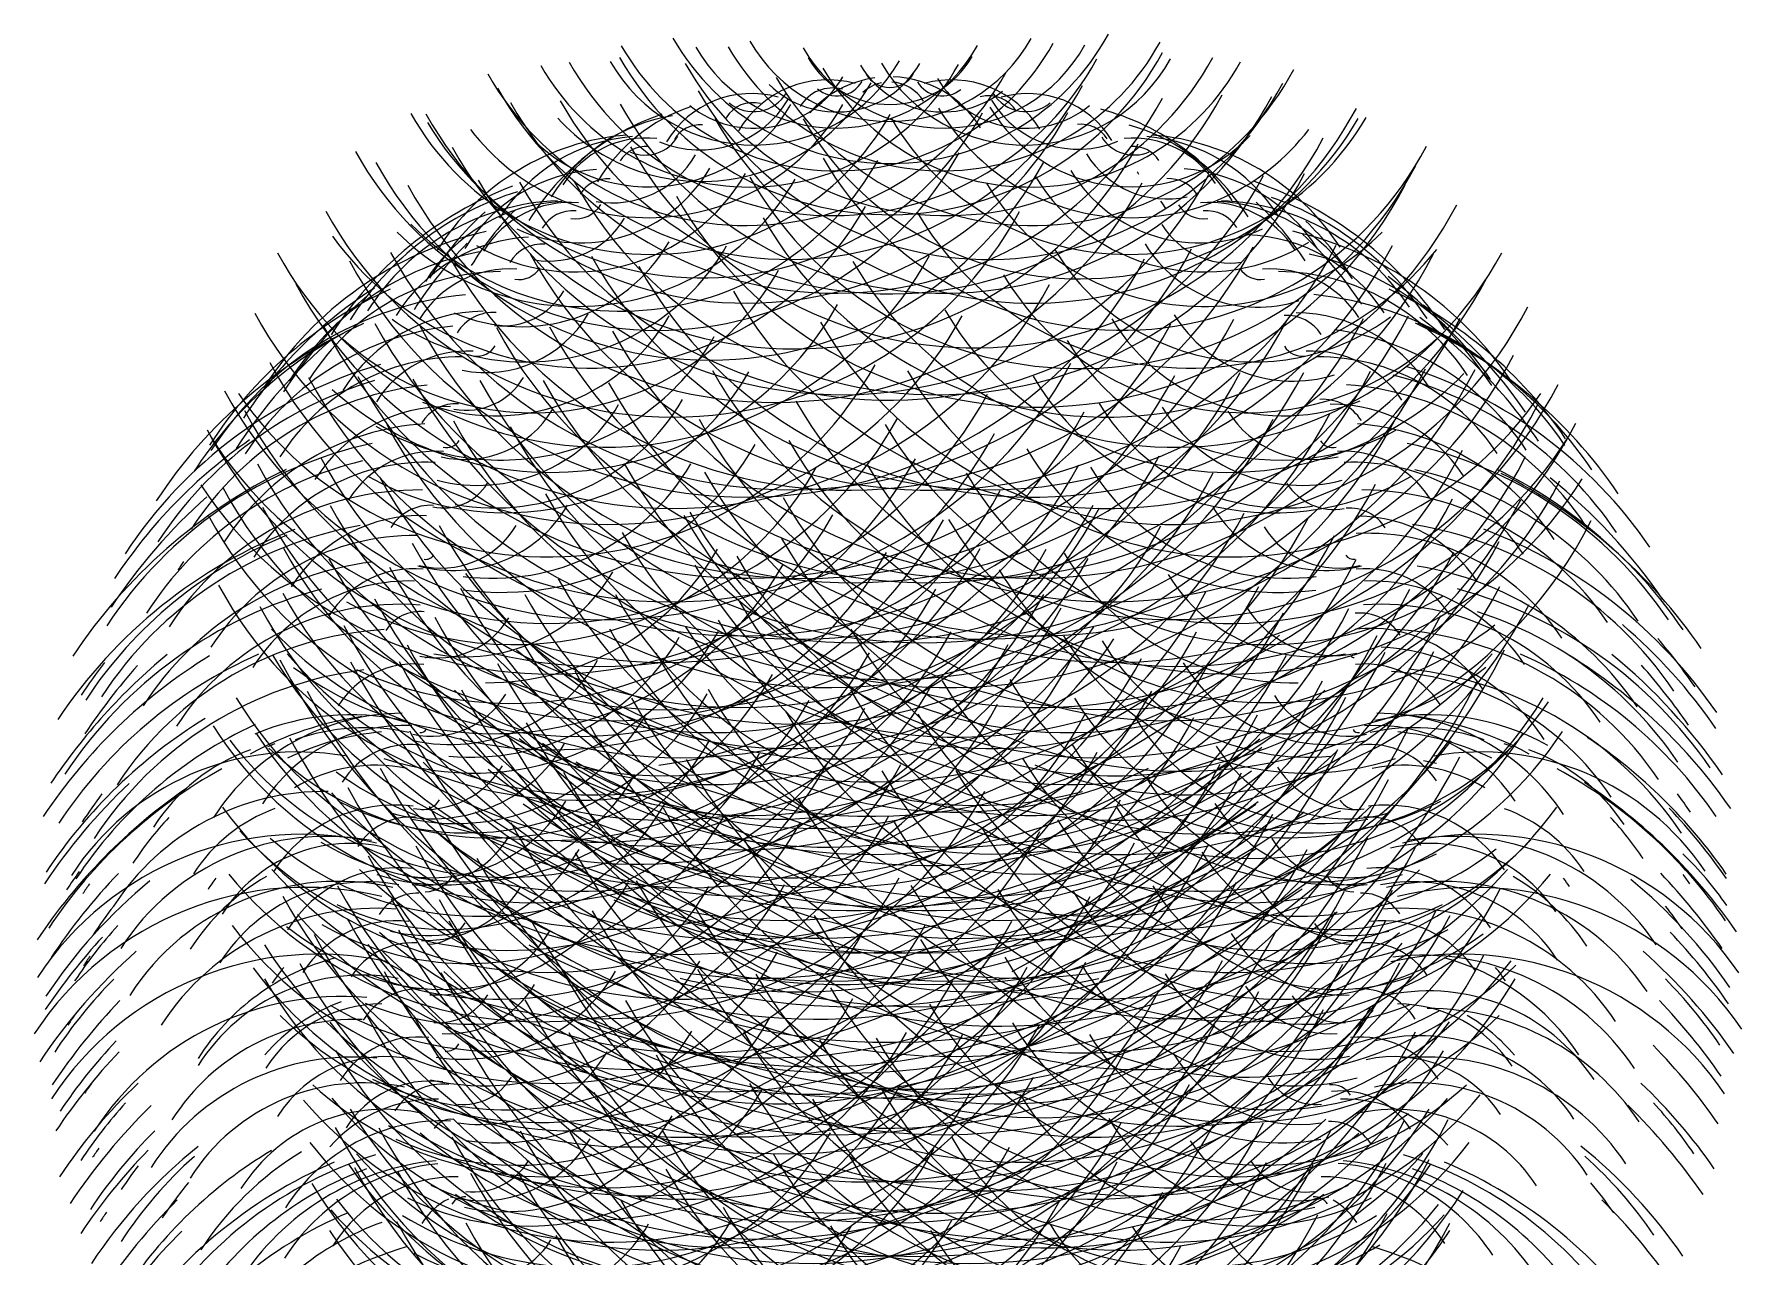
# Model space of a CAD drawing. Extents: x -1.39 to 1.39, y -1.56 to 1.45.
# Drawn here: x -1.339 to 1.334, y -0.468 to 1.446 of the extents above; entities that cross this region are included whole.
import ezdxf

# ---------------------------------------------------------------- set-up
doc = ezdxf.new("R2010")
doc.units = 0

msp = doc.modelspace()

# ---------------------------------------------------------------- linework, layer by layer
at = {"layer": 'drawinglayer'}
for centre, radius, start, end in [((0, 1.6339), 0.3909, 209.8394, 331.1864), ((0, 1.6489), 0.486, 209.553, 331.4793), ((-0.0832, 1.6192), 0.3876, 209.6675, 331.0347), ((-0.0837, 1.5525), 0.254, 210.0686, 330.6246), ((0.0832, 1.6192), 0.3876, 209.954, 331.3157), ((0, 1.5624), 0.2535, 210.2405, 330.7657), ((0.0837, 1.5525), 0.254, 210.4124, 330.9101), ((-0.2195, 1.581), 0.3748, 209.4957, 330.7614), ((-0.0902, 1.6339), 0.4724, 209.4384, 331.2852), ((-0.2113, 1.5324), 0.2605, 209.8394, 330.4235), ((0.0902, 1.6339), 0.4724, 209.7248, 331.5878), ((-0.0832, 1.4736), 0.1499, 225.4239, 330.308), ((0.224, 1.6096), 0.4636, 210.0113, 331.7817), ((0, 1.4837), 0.1482, 210.5843, 330.4463), ((0.2195, 1.581), 0.3748, 210.2405, 331.5042), ((0.0832, 1.4736), 0.1499, 210.6989, 308.5485), ((0.2113, 1.5324), 0.2605, 210.5843, 331.1435), ((-0.224, 1.6096), 0.4636, 209.2092, 331.0288), ((-0.157, 1.6158), 0.5228, 209.1519, 331.3272), ((-0.2945, 1.5202), 0.3052, 222.5591, 330.4156), ((-0.2122, 1.4583), 0.1601, 231.0962, 330.1144), ((0.1545, 1.6153), 0.5225, 209.6675, 331.8483), ((-0.0965, 1.2113), 0.1627, 74.8166, 149.3455), ((0, 1.2119), 0.1669, 97.9068, 138.5669), ((-0.0826, 1.3943), 0.0455, 228.6897, 329.9934), ((0, 1.3086), 0.062, 101.9748, 132.8541), ((0, 1.4051), 0.043, 210.8708, 330.1289), ((0, 1.3086), 0.062, 31.1572, 87.0112), ((0, 1.2119), 0.1669, 31.501, 88.02), ((0.0826, 1.3943), 0.0455, 210.9853, 309.3209), ((0.0965, 1.2113), 0.1627, 31.6729, 105.1748), ((0.2122, 1.4583), 0.1601, 210.9281, 308.9196), ((-0.0849, 1.6215), 0.5816, 209.0946, 331.6327), ((0, 1.6294), 0.5904, 209.2092, 331.8023), ((0.0849, 1.6215), 0.5816, 209.3811, 331.9156), ((-0.297, 1.4243), 0.1601, 246.8525, 329.965), ((-0.2161, 1.1975), 0.155, 74.4155, 149.155), ((-0.2144, 1.2905), 0.0478, 75.3323, 149.4801), ((-0.213, 1.3836), 0.0594, 230.294, 329.8072), ((-0.0894, 1.3027), 0.0586, 74.7593, 149.6685), ((0.1547, 1.2976), 0.0515, 31.4437, 104.474), ((0.295, 1.4235), 0.1581, 211.0426, 293.1555), ((0.213, 1.3836), 0.0594, 211.2145, 309.6989), ((0.2161, 1.1975), 0.155, 31.8448, 105.577), ((-0.3737, 1.5304), 0.4297, 209.0946, 330.663), ((-0.224, 1.5972), 0.5728, 208.8654, 331.3696), ((-0.2934, 1.5652), 0.5013, 210.9853, 331.0267), ((-0.3774, 1.5078), 0.3496, 217.2306, 330.4076), ((-0.2291, 0.9474), 0.3938, 108.8503, 148.422), ((-0.3774, 1.4636), 0.2571, 225.4239, 330.1207), ((-0.2982, 1.0501), 0.2707, 98.8236, 148.6622), ((-0.2226, 1.0724), 0.2744, 108.9649, 148.7873), ((0.224, 1.5972), 0.5728, 209.6675, 332.1166), ((0.2987, 1.5638), 0.5013, 210.0113, 330.0209), ((0.3737, 1.5304), 0.4297, 210.3551, 329.936), ((0.3774, 1.5078), 0.3496, 210.6416, 322.7553), ((0.3774, 1.4636), 0.2571, 210.9281, 316.5454), ((0.2291, 0.9474), 0.3938, 32.5896, 75.1174), ((-0.3802, 0.9024), 0.3864, 94.5837, 148.1687), ((-0.3808, 1.0167), 0.2693, 94.641, 148.5161), ((-0.381, 1.1307), 0.1522, 83.7548, 148.866), ((-0.3827, 1.316), 0.0597, 246.6806, 329.5051), ((0.1327, 1.572), 0.6175, 209.3811, 332.1058), ((-0.297, 1.2571), 0.0464, 85.0153, 149.3372), ((0.2996, 1.2566), 0.0478, 31.6729, 97.0095), ((0.3827, 1.316), 0.0597, 211.501, 293.2996), ((0.381, 1.1307), 0.1522, 32.1313, 95.266), ((0.3052, 1.039), 0.273, 32.3604, 75.2627), ((0.3808, 1.0167), 0.2693, 32.475, 85.389), ((0.3802, 0.9024), 0.3864, 32.8188, 85.4193), ((-0.3629, 1.5211), 0.5392, 208.7508, 331.0244), ((-0.1491, 1.5644), 0.6116, 208.9227, 331.6181), ((-0.4342, 1.3327), 0.1513, 260.4316, 329.694), ((-0.3819, 1.2232), 0.0464, 84.7288, 149.1845), ((0.3629, 1.5211), 0.5392, 210.0113, 332.2382), ((0.4337, 1.3349), 0.1474, 211.3291, 282.5775), ((0.3819, 1.2232), 0.0464, 31.8448, 95.3025), ((-0.2815, 1.5307), 0.5955, 208.6935, 331.3426), ((-0.4215, 1.4741), 0.4622, 224.8509, 330.681), ((-0.443, 0.974), 0.26, 93.4377, 148.4294), ((-0.4846, 1.3539), 0.2351, 245.1336, 329.8617), ((0.2973, 1.516), 0.5941, 209.7248, 332.3011), ((0.4846, 1.3539), 0.2351, 211.1572, 294.8656), ((0.1553, 1.0784), 0.2772, 32.074, 33.0983), ((0.4399, 0.9627), 0.2727, 32.5896, 85.5917), ((-0.3791, 0.6605), 0.5864, 111.0848, 147.5813), ((-0.4908, 1.4139), 0.3946, 224.8509, 330.3461), ((-0.1805, 1.5228), 0.6537, 208.6935, 331.6968), ((-0.4925, 1.3813), 0.3081, 239.977, 330.0734), ((-0.0744, 1.5315), 0.6504, 208.9227, 331.8651), ((0, 1.5347), 0.6622, 208.98, 332.0258), ((0.0744, 1.5315), 0.6504, 209.1519, 332.1118), ((-0.4413, 1.1694), 0.0498, 85.4736, 149.0666), ((0.2317, 1.5109), 0.6492, 209.4384, 332.3646), ((0.4908, 1.4139), 0.3946, 210.6989, 315.1681), ((0.4925, 1.3813), 0.3081, 210.9853, 302.0119), ((0.4362, 1.1663), 0.0532, 31.9594, 92.501), ((0.3791, 0.6605), 0.5864, 33.3918, 70.905), ((-0.4427, 0.7451), 0.4747, 107.0741, 147.791), ((-0.5052, 0.8175), 0.3675, 92.2345, 147.993), ((-0.5024, 0.9202), 0.2634, 92.2345, 148.3096), ((-0.4996, 1.0229), 0.1593, 85.359, 148.6283), ((-0.4911, 1.2023), 0.0458, 260.317, 329.2675), ((0.3392, 1.4645), 0.6184, 209.7248, 332.4427), ((0.0945, 0.9587), 0.3997, 32.3604, 34.3272), ((0.4911, 1.2023), 0.0458, 211.7875, 278.7055), ((0.4996, 1.0229), 0.1593, 32.4177, 94.6797), ((0.5024, 0.9202), 0.2634, 32.7042, 87.7742), ((0.5052, 0.8175), 0.3675, 33.048, 87.7973), ((0.2345, 0.8221), 0.4948, 32.8761, 46.7657), ((0.4421, 0.7389), 0.4769, 33.2199, 70.986), ((-0.3392, 1.4645), 0.6184, 208.5789, 331.3154), ((-0.4696, 1.4178), 0.495, 215.6836, 330.6992), ((-0.3041, 0.804), 0.4902, 132.1124, 148.002), ((-0.2345, 0.8221), 0.4948, 135.2064, 148.1157), ((-0.5324, 1.2269), 0.1366, 260.0878, 329.4707), ((-0.4953, 1.1126), 0.0566, 85.3017, 148.9469), ((0.4696, 1.4178), 0.495, 210.3551, 321.3547), ((0.4953, 1.1126), 0.0566, 32.074, 94.6939), ((0.31, 0.7997), 0.4911, 32.9907, 45.9542), ((-0.5055, 0.5878), 0.5632, 102.8916, 147.4131), ((-0.5513, 0.8685), 0.2597, 93.0367, 148.23), ((0.5338, 1.2136), 0.1264, 211.6156, 277.8916), ((0.5499, 0.8651), 0.2665, 32.8188, 87.9371), ((0.5055, 0.5878), 0.5632, 33.621, 77.1411), ((0.2399, 0.6967), 0.5958, 33.1626, 47.0145), ((-0.4464, 1.3808), 0.5819, 208.4643, 331.0138), ((-0.5576, 0.6603), 0.4523, 100.8289, 147.6426), ((-0.1556, 1.4444), 0.712, 208.5789, 331.9221), ((-0.5692, 1.2945), 0.3621, 234.6485, 330.1049), ((-0.2399, 0.6967), 0.5958, 134.9772, 147.8112), ((-0.0645, 1.4481), 0.7165, 208.6935, 332.089), ((-0.5762, 1.2552), 0.2676, 246.7952, 329.7965), ((-0.5431, 1.0574), 0.0597, 86.1612, 148.8504), ((0.0645, 1.4481), 0.7165, 208.9227, 332.3017), ((0.1556, 1.4444), 0.712, 209.0946, 332.436), ((0.224, 1.4277), 0.7069, 209.2665, 332.5312), ((0.4464, 1.3808), 0.5819, 210.0113, 331.5097), ((0.5692, 1.2945), 0.3621, 210.9281, 306.3317), ((0.5765, 1.2252), 0.2071, 211.4437, 288.1211), ((0.5545, 0.6509), 0.4617, 33.3918, 77.2261), ((-0.6031, 0.7143), 0.3598, 90.9167, 147.8321), ((-0.5576, 1.2942), 0.4413, 227.5438, 330.3737), ((-0.224, 1.4277), 0.7069, 208.4643, 331.7914), ((-0.5949, 0.9129), 0.1652, 85.9893, 148.434), ((-0.5799, 1.0993), 0.0379, 260.0305, 329.0802), ((0.5576, 1.2942), 0.4413, 210.6989, 312.4572), ((0.5799, 1.0993), 0.0379, 211.9594, 280.0012), ((0.5949, 0.9129), 0.1652, 32.5896, 94.0156), ((0.6031, 0.7143), 0.3598, 33.1626, 89.1085), ((-0.5069, 0.4421), 0.6636, 114.4653, 147.1161), ((-0.4436, 0.4786), 0.6752, 122.4867, 147.2013), ((-0.3392, 1.374), 0.671, 208.407, 331.4811), ((-0.6062, 1.101), 0.1123, 263.8694, 329.2611), ((0.3392, 1.374), 0.671, 209.553, 332.6041), ((0.3717, 0.5154), 0.6854, 33.6782, 53.4487), ((0.5069, 0.4421), 0.6636, 33.9074, 65.5497), ((-0.6102, 0.5035), 0.5369, 95.7296, 147.2923), ((-0.3717, 0.5154), 0.6854, 130.5081, 147.306), ((-0.5307, 1.275), 0.5154, 228.4606, 330.6553), ((0.4388, 1.3083), 0.6303, 209.8394, 332.6379), ((0.6102, 0.5035), 0.5369, 33.7355, 84.2882), ((0.4351, 0.4789), 0.6738, 33.7928, 53.5982), ((-0.5081, 0.2967), 0.7641, 114.3507, 146.821), ((-0.4388, 1.3083), 0.6303, 208.3497, 331.1801), ((-0.224, 1.3463), 0.7525, 208.3497, 331.9348), ((-0.6322, 0.7485), 0.2634, 90.8021, 148.0674), ((-0.1352, 1.3559), 0.7624, 208.4643, 332.1154), ((-0.0591, 1.3562), 0.7694, 208.5789, 332.2637), ((-0.6167, 1.1624), 0.3143, 248.6287, 329.8691), ((-0.6204, 0.944), 0.0659, 85.8747, 148.6882), ((-0.6325, 1.1024), 0.1867, 258.7127, 329.4435), ((0.0591, 1.3562), 0.7694, 208.7508, 332.4578), ((0.1352, 1.3559), 0.7624, 208.9227, 332.5602), ((0.224, 1.3463), 0.7525, 209.0946, 332.6721), ((0.5307, 1.275), 0.5154, 210.4124, 315.5626), ((0.6167, 1.1624), 0.3143, 211.1572, 292.3899), ((0.6311, 1.1202), 0.2178, 211.501, 287.312), ((0.6207, 0.9409), 0.0645, 32.3604, 93.1342), ((0.6328, 0.7593), 0.2501, 32.9334, 89.2038), ((0.5081, 0.2967), 0.7641, 34.1939, 65.6937), ((0.5593, 0.4003), 0.6504, 33.9647, 65.693), ((0.3646, 0.3703), 0.7844, 33.9647, 53.6285), ((-0.5499, 0.413), 0.6413, 118.3041, 147.0998), ((-0.3646, 0.3703), 0.7844, 130.2789, 147.0327), ((-0.6405, 0.5545), 0.4359, 95.6723, 147.5348), ((-0.6085, 1.1641), 0.3853, 239.5186, 330.1064), ((0.6085, 1.1641), 0.3853, 210.9281, 298.4892), ((0.6393, 0.5587), 0.4277, 33.4491, 82.3918), ((-0.6707, 0.6054), 0.3349, 89.7135, 147.7795), ((-0.6611, 0.7825), 0.1669, 86.7341, 148.3049), ((-0.6458, 0.9745), 0.0331, 262.7807, 328.9448), ((0.3429, 1.2693), 0.7123, 209.4384, 332.7374), ((0.6458, 0.9745), 0.0331, 212.074, 277.2336), ((0.6611, 0.7825), 0.1669, 32.7042, 93.2538), ((0.6707, 0.6054), 0.3349, 33.2199, 90.3168), ((-0.5943, 0.2382), 0.7194, 106.3293, 146.7866), ((-0.5347, 1.2133), 0.5861, 214.3085, 330.8716), ((-0.3429, 1.2693), 0.7123, 208.2924, 331.6052), ((-0.2325, 1.2727), 0.7689, 208.2924, 331.9728), ((-0.1434, 1.2812), 0.7827, 208.3497, 332.1663), ((-0.6, 1.1335), 0.4371, 240.4354, 330.285), ((-0.0518, 1.2829), 0.7901, 208.5216, 332.3409), ((0.0518, 1.2829), 0.7901, 208.6935, 332.5108), ((0.1434, 1.2812), 0.7827, 208.8654, 332.6369), ((0.2325, 1.2727), 0.7689, 209.0373, 332.7368), ((0.5347, 1.2133), 0.5861, 210.1832, 325.7209), ((0.6, 1.1335), 0.4371, 210.7562, 299.5547), ((0.6393, 0.3296), 0.6008, 33.9647, 75.6617), ((0.5943, 0.2382), 0.7194, 34.1939, 72.7068), ((-0.6351, 0.3202), 0.6076, 106.3293, 147.037), ((-0.6758, 0.4028), 0.4956, 95.5577, 147.2902), ((-0.4424, 1.2076), 0.6786, 208.1779, 331.3269), ((-0.6631, 0.9618), 0.105, 259.6868, 329.1341), ((0.4424, 1.2076), 0.6786, 209.7248, 332.792), ((0.6758, 0.4028), 0.4956, 33.7355, 85.469), ((-0.3519, 1.2079), 0.7457, 208.1206, 331.6961), ((-0.6931, 0.6195), 0.243, 88.6249, 148.0146), ((-0.6784, 0.804), 0.0631, 86.6768, 148.5889), ((-0.6447, 0.9949), 0.2557, 255.6188, 329.6354), ((-0.6651, 0.9395), 0.1598, 256.6501, 329.3), ((-0.6187, 1.0441), 0.3403, 259.6868, 329.9468), ((0.3519, 1.2079), 0.7457, 209.3238, 332.8555), ((0.6187, 1.0441), 0.3403, 211.0999, 277.2753), ((0.6447, 0.9949), 0.2557, 211.3864, 284.3832), ((0.6651, 0.9395), 0.1598, 211.7302, 283.3695), ((0.6775, 0.802), 0.0719, 32.475, 93.3283), ((0.6908, 0.6192), 0.2472, 33.048, 90.3867), ((-0.5335, 1.1477), 0.6246, 212.1886, 330.9958), ((-0.703, 0.4354), 0.4008, 93.495, 147.5212), ((-0.0956, 1.2091), 0.7864, 208.4643, 332.2566), ((0, 1.2127), 0.7777, 208.6362, 332.3869), ((0.0956, 1.2091), 0.7864, 208.7508, 332.5701), ((0.4506, 1.1559), 0.7001, 209.6675, 332.8707), ((0.5335, 1.1477), 0.6246, 210.0686, 327.8153), ((0.7004, 0.4294), 0.4074, 33.5064, 85.5288), ((-0.6687, 0.1553), 0.6648, 102.2613, 146.8037), ((-0.5417, 0.1513), 0.8037, 124.8931, 146.6419), ((-0.4506, 1.1559), 0.7001, 208.1206, 331.3813), ((-0.6936, 0.8215), 0.0232, 257.6241, 328.8253), ((-0.6088, 1.0303), 0.4586, 262.6661, 330.336), ((0.6936, 0.8215), 0.0232, 212.1886, 282.3645), ((0.6687, 0.1553), 0.6648, 34.1939, 77.7525), ((-0.6979, 0.2379), 0.5542, 103.2353, 147.0739), ((-0.531, 1.0965), 0.6526, 213.1053, 331.0901), ((-0.725, 0.4563), 0.3191, 87.5363, 147.7247), ((-0.2348, 1.1361), 0.7446, 208.3497, 331.8914), ((-0.7106, 0.6331), 0.1595, 85.5882, 148.2341), ((0.2348, 1.1361), 0.7446, 209.1519, 332.6649), ((0.3463, 1.1177), 0.7296, 209.3811, 332.7961), ((0.6088, 1.0303), 0.4586, 210.6989, 277.2938), ((0.7106, 0.6331), 0.1595, 32.8188, 93.4245), ((0.725, 0.4563), 0.3191, 33.2772, 92.4619), ((-0.5754, 0.0059), 0.8433, 115.955, 146.4627), ((-0.3463, 1.1177), 0.7296, 208.1779, 331.6546), ((-0.5887, 1.0337), 0.5437, 241.2948, 330.6415), ((-0.1477, 1.1061), 0.7406, 208.5216, 332.0255), ((-0.6218, 0.9525), 0.3587, 262.6661, 329.9992), ((0.531, 1.0965), 0.6526, 209.954, 327.8931), ((0.5887, 1.0337), 0.5437, 210.4124, 300.7151), ((0.6218, 0.9525), 0.3587, 211.0426, 277.2944), ((0.7021, 0.2105), 0.5658, 33.9647, 77.7915), ((0.6229, 0.0902), 0.7494, 34.3658, 64.0764), ((0.5754, 0.0059), 0.8433, 34.5377, 63.1), ((0.4775, 0.0586), 0.888, 34.4804, 51.2168), ((-0.7352, 0.2656), 0.4665, 89.4843, 147.263), ((-0.4339, 1.0622), 0.6914, 208.1779, 331.3818), ((-0.6979, 0.7836), 0.0798, 257.5668, 328.9923), ((0.1069, 1.0823), 0.7372, 208.9227, 332.4353), ((0.4339, 1.0622), 0.6914, 209.6675, 332.8174), ((0.6953, 0.7884), 0.0868, 212.0167, 280.4234), ((0.7352, 0.2656), 0.4665, 33.7355, 89.5597), ((-0.4775, 0.0586), 0.888, 131.7113, 146.521), ((-0.3262, 1.0563), 0.7434, 208.1779, 331.7332), ((-0.2786, 1.0311), 0.6789, 208.4643, 331.6093), ((-0.7182, 0.6351), 0.073, 86.5623, 148.4847), ((-0.6829, 0.8139), 0.2079, 254.5301, 329.4168), ((-0.0843, 1.0342), 0.7233, 216.7722, 332.0767), ((0.3262, 1.0563), 0.7434, 209.3238, 332.8073), ((0.2786, 1.0311), 0.6789, 209.4384, 332.532), ((0.6829, 0.8139), 0.2079, 211.6156, 285.4725), ((0.7194, 0.6371), 0.0665, 32.5323, 94.4662), ((-0.6515, -0.0577), 0.7796, 110.9703, 146.5012), ((-0.7202, 0.0733), 0.6127, 100.1986, 146.8578), ((-0.4891, 1.0006), 0.6543, 208.1779, 331.1684), ((-0.7349, 0.4543), 0.2376, 87.5363, 147.9514), ((-0.5929, 0.9757), 0.5777, 245.3055, 330.7413), ((-0.7018, 0.7463), 0.1366, 255.5042, 329.16), ((-0.028, 1.0461), 0.7711, 208.6362, 332.3204), ((-0.1587, 0.9893), 0.662, 230.0648, 331.7599), ((0.4569, 1.0116), 0.7199, 209.6102, 332.9412), ((0.5921, 0.9779), 0.5788, 210.2978, 307.8507), ((0.7018, 0.7463), 0.1366, 211.9021, 284.4725), ((0.731, 0.4662), 0.2249, 33.048, 89.5383), ((0.7202, 0.0733), 0.6127, 34.1366, 80.8023), ((0.6515, -0.0577), 0.7796, 34.4804, 69.0732), ((-0.6885, 0.0294), 0.6812, 111.9443, 146.718), ((-0.7431, 0.2826), 0.3782, 89.4843, 147.5117), ((-0.0286, 1.0385), 0.8173, 208.4643, 332.4649), ((0.1587, 0.9893), 0.662, 209.2665, 312.9647), ((0.3511, 0.9632), 0.6786, 209.553, 332.6466), ((0.7463, 0.2979), 0.3663, 33.5064, 92.5265), ((-0.7477, 0.1228), 0.5004, 97.2193, 147.1378), ((-0.3423, 0.0999), 0.9231, 145.6915, 146.6764), ((-0.5298, 0.9256), 0.6003, 223.2466, 330.9255), ((-0.3511, 0.9632), 0.6786, 208.3497, 331.4843), ((-0.6207, 0.8719), 0.5214, 233.2161, 330.5135), ((-0.2835, 0.9463), 0.6755, 208.4643, 331.5906), ((-0.0294, 1.0173), 0.8557, 208.3497, 332.5849), ((-0.7256, 0.6373), 0.0139, 258.5408, 328.7369), ((-0.6306, 0.8467), 0.4164, 269.7708, 330.164), ((-0.4382, 0.9584), 0.6614, 276.7036, 331.2798), ((0.2835, 0.9463), 0.6755, 209.4384, 332.5292), ((0.6306, 0.8467), 0.4164, 210.8708, 271.2145), ((0.7256, 0.6373), 0.0139, 212.3032, 281.4729), ((-0.7511, 0.2996), 0.29, 88.453, 147.7621), ((-0.7448, 0.4523), 0.1564, 84.4996, 148.1796), ((-0.6648, 0.7392), 0.2682, 259.5722, 329.6381), ((0.1013, 0.9372), 0.7092, 209.0373, 295.3693), ((0.6207, 0.8719), 0.5214, 210.527, 306.8042), ((0.6648, 0.7392), 0.2682, 211.3864, 280.4329), ((0.7448, 0.4523), 0.1564, 32.8761, 95.5163), ((0.7511, 0.2996), 0.29, 33.2772, 91.5737), ((0.7437, 0.1061), 0.5134, 33.9074, 80.8272), ((-0.7083, -0.0965), 0.6973, 105.0115, 146.6322), ((-0.4871, 0.8854), 0.639, 208.2351, 331.1233), ((-0.3536, 0.8919), 0.6769, 208.3497, 331.4748), ((0, 0.9946), 0.9149, 208.2351, 332.8199), ((0.0591, 0.9762), 0.832, 208.5789, 308.9715), ((-0.0987, 0.9375), 0.7646, 231.0389, 332.1833), ((0.0987, 0.9375), 0.7646, 208.8654, 308.9308), ((-0.1231, 0.903), 0.7007, 238.3154, 331.9414), ((0.1344, 0.8843), 0.6461, 209.2665, 285.0297), ((0.3536, 0.8919), 0.6769, 209.553, 332.6457), ((0.7083, -0.0965), 0.6973, 34.3658, 74.996), ((-0.7672, 0.1392), 0.4139, 85.4736, 147.3592), ((-0.3581, 0.8866), 0.7123, 208.2351, 331.5797), ((0, 0.9751), 0.968, 208.0633, 332.9882), ((-0.7352, 0.4792), 0.0625, 83.5256, 148.4844), ((-0.0588, 0.9494), 0.8758, 234.0183, 332.5995), ((-0.0956, 0.9134), 0.8037, 234.0755, 332.311), ((0.3595, 0.8823), 0.7208, 209.4384, 332.7903), ((0.6959, 0.6348), 0.1621, 211.7875, 282.4747), ((0.7355, 0.4639), 0.0755, 32.5896, 95.5113), ((0.7672, 0.1392), 0.4139, 33.6782, 93.564), ((0.7344, -0.0322), 0.6028, 34.1366, 72.0638), ((-0.7601, -0.0204), 0.5347, 93.3232, 147.0126), ((-0.6506, 0.7298), 0.441, 251.3789, 330.2058), ((-0.7072, 0.5986), 0.1296, 257.5095, 329.1285), ((0.0588, 0.9494), 0.8758, 208.407, 305.9455), ((-0.2198, 0.862), 0.6396, 223.8769, 327.4576), ((-0.161, 0.8512), 0.7264, 229.9503, 331.9586), ((-0.4611, 0.8167), 0.6362, 265.1872, 331.1601), ((0.1627, 0.8509), 0.6888, 209.2092, 305.8536), ((0.2198, 0.862), 0.6396, 212.5323, 316.1246), ((0.4939, 0.8334), 0.6399, 209.954, 289.3489), ((0.7525, 0.3058), 0.2096, 33.048, 96.5078), ((0.7601, -0.0204), 0.5347, 34.022, 86.7343), ((0.5977, -0.1208), 0.8447, 34.595, 49.4763), ((-0.3946, 0.8071), 0.6611, 210.3551, 331.3544), ((0.0546, 0.9397), 1.0167, 207.9487, 333.2306), ((0.0515, 0.9236), 0.916, 208.2924, 295.5277), ((-0.6546, 0.6894), 0.3757, 264.6142, 329.9925), ((0.1129, 0.8846), 0.7907, 208.8081, 305.9232), ((-0.1745, 0.8467), 0.63, 234.1901, 326.4852), ((-0.0515, 0.9236), 0.916, 245.4774, 332.7395), ((0.6506, 0.7298), 0.441, 210.8708, 288.6245), ((0.6546, 0.6894), 0.3757, 211.0426, 275.3798), ((0.7559, 0.1646), 0.3214, 33.3918, 87.6615), ((0.5058, -0.0965), 0.9165, 34.595, 40.5526), ((-0.6198, -0.2478), 0.8464, 121.6846, 146.3684), ((-0.5375, -0.2444), 0.9318, 129.5341, 146.2801), ((-0.6942, -0.1895), 0.7262, 113.835, 146.5748), ((-0.5075, -0.0928), 0.9098, 142.4256, 146.4006), ((-0.4359, -0.1989), 0.9898, 138.4722, 146.3077), ((-0.0546, 0.9397), 1.0167, 207.7768, 333.055), ((-0.4656, 0.8803), 0.6257, 220.3246, 297.5741), ((-0.5321, 0.7564), 0.5731, 234.362, 330.8356), ((-0.3154, 0.7915), 0.682, 216.4284, 331.5568), ((-0.7448, 0.3208), 0.1389, 83.5256, 148.2329), ((0.0761, 0.9154), 0.9573, 208.1779, 311.3908), ((-0.6877, 0.6011), 0.2676, 257.4522, 329.5943), ((-0.228, 0.8023), 0.7061, 224.679, 331.7814), ((-0.7262, 0.475), 0.00509, 262.4943, 328.7086), ((-0.0761, 0.9154), 0.9573, 228.5752, 332.8303), ((-0.1703, 0.8164), 0.7581, 230.867, 332.0426), ((0.112, 0.8574), 0.8272, 208.6935, 303.9206), ((-0.112, 0.8574), 0.8272, 236.0236, 332.3585), ((0.226, 0.8096), 0.6789, 209.3238, 314.2009), ((0.4656, 0.8803), 0.6257, 247.5974, 319.6966), ((0.6877, 0.6011), 0.2676, 211.4437, 282.5268), ((0.7262, 0.475), 0.00509, 212.3032, 277.4968), ((0.7448, 0.3208), 0.1389, 32.8188, 96.5091), ((0.6942, -0.1895), 0.7262, 34.4231, 66.2155), ((0.6198, -0.2478), 0.8464, 34.6523, 58.3667), ((0.5375, -0.2444), 0.9318, 34.7096, 50.491), ((0.4359, -0.1989), 0.9898, 34.6523, 41.5688), ((-0.7485, -0.1378), 0.5929, 97.2193, 146.8623), ((-0.4843, 0.7335), 0.6297, 211.2718, 331.0986), ((-0.6223, 0.6919), 0.5044, 226.226, 330.4574), ((0, 0.8982), 1.0308, 207.8341, 333.1876), ((0.1703, 0.8164), 0.7581, 208.98, 309.1143), ((-0.0965, 0.8356), 0.8724, 263.2391, 332.5273), ((0.5669, 0.7168), 0.5615, 210.2978, 325.7136), ((0.6223, 0.6919), 0.5044, 210.5843, 313.7659), ((0.7601, 0.0048), 0.4436, 33.7355, 86.7173), ((0.7485, -0.1378), 0.5929, 34.1366, 83.7997), ((-0.5997, 0.6693), 0.5437, 217.2306, 330.6217), ((-0.6611, 0.6283), 0.4331, 242.2688, 330.1621), ((-0.2393, 0.7646), 0.7364, 225.5958, 331.8574), ((-0.7168, 0.4818), 0.1352, 257.4522, 329.1277), ((0.0965, 0.8356), 0.8724, 208.5216, 276.6838), ((-0.1137, 0.8351), 0.9315, 241.0656, 332.6866), ((0.2393, 0.7646), 0.7364, 209.1519, 314.3764), ((0.3239, 0.7632), 0.6982, 209.4384, 322.6032), ((0.4843, 0.7335), 0.6297, 209.954, 328.7353), ((0.6611, 0.6283), 0.4331, 210.8708, 297.7256), ((0.7168, 0.4818), 0.1352, 211.9021, 282.5257), ((-0.6481, -0.3123), 0.8065, 121.6273, 146.4293), ((-0.5567, 0.6792), 0.5932, 212.2459, 330.8548), ((-0.7604, 0.03), 0.3525, 90.4011, 147.5567), ((-0.7525, -0.1315), 0.514, 98.1933, 118.8566), ((-0.8436, -0.0068), 0.387, 77.4522, 112.7858), ((-0.4249, 0.7208), 0.6764, 213.2199, 331.3505), ((-0.3259, 0.7239), 0.7188, 220.3819, 331.6554), ((-0.6792, 0.555), 0.3451, 258.4263, 329.8523), ((-0.2031, 0.7366), 0.7689, 234.8777, 332.0224), ((-0.1429, 0.7579), 0.8116, 256.822, 332.2577), ((0.4249, 0.7208), 0.6764, 209.6675, 326.7667), ((0.5567, 0.6792), 0.5932, 210.1832, 326.7759), ((0.6792, 0.555), 0.3451, 211.2145, 281.5445), ((0.8436, -0.0068), 0.387, 61.1802, 102.5607), ((0.7604, 0.03), 0.3525, 33.4491, 89.6418), ((0.7525, -0.1315), 0.514, 61.1229, 85.7324), ((-0.7098, -0.2472), 0.6744, 114.8091, 146.697), ((-0.7593, 0.1013), 0.2622, 87.4217, 147.8309), ((-0.7562, -0.069), 0.424, 95.2712, 116.0015), ((-0.0673, 0.8057), 0.9864, 207.8914, 332.9368), ((-0.8215, 0.0405), 0.3194, 77.5095, 109.9472), ((0.1004, 0.8122), 0.9669, 208.2351, 307.307), ((-0.7338, 0.3624), 0.0102, 262.4943, 328.71), ((0.17, 0.768), 0.8752, 208.6362, 307.3063), ((0.1429, 0.7579), 0.8116, 208.7508, 283.1195), ((0.2031, 0.7366), 0.7689, 209.0373, 305.1071), ((0.7338, 0.3624), 0.0102, 212.3032, 277.5249), ((0.7593, 0.1013), 0.2622, 33.2199, 93.569), ((0.8215, 0.0405), 0.3194, 70.0611, 102.5375), ((0.7562, -0.069), 0.424, 63.9877, 84.7428), ((-0.9248, -0.1021), 0.424, 80.1451, 147.0237), ((-0.8984, 0.0421), 0.301, 109.7097, 147.4466), ((-0.6764, -0.3771), 0.7669, 111.887, 112.8099), ((-0.6642, 0.5601), 0.4413, 239.2322, 330.1821), ((-0.7513, 0.2096), 0.1239, 83.4683, 148.2665), ((-0.3225, 0.6699), 0.7349, 226.3979, 331.7121), ((-0.7149, 0.4566), 0.2393, 254.4155, 329.4553), ((-0.2297, 0.815), 0.6464, 226.8563, 312.9429), ((-0.1146, 0.7477), 0.9185, 241.0656, 332.6444), ((0.6642, 0.5601), 0.4413, 210.8708, 295.7367), ((0.7149, 0.4566), 0.2393, 211.6156, 285.6083), ((0.7513, 0.2096), 0.1239, 32.7615, 96.5366), ((0.9248, -0.1021), 0.424, 34.022, 99.9037), ((0.6764, -0.3771), 0.7669, 67.1963, 68.1635), ((0.8984, 0.0421), 0.301, 33.5637, 70.2822), ((0.6461, -0.3264), 0.8054, 34.595, 56.4086), ((-0.6764, -0.3771), 0.7669, 118.7052, 146.4905), ((-0.5344, 0.6079), 0.6311, 216.142, 331.0154), ((-0.5949, 0.5808), 0.5694, 222.158, 330.7119), ((-0.641, 0.5675), 0.5027, 229.2054, 330.4178), ((-0.8042, 0.0557), 0.2455, 78.4835, 121.1757), ((-0.7256, -0.3047), 0.6223, 102.0894, 102.0907), ((0.043, 0.7468), 0.953, 208.1779, 333.0098), ((-0.7264, 0.3726), 0.1406, 262.437, 329.1267), ((0.3225, 0.6699), 0.7349, 209.3238, 313.5636), ((-0.1689, 0.6659), 0.7762, 297.6739, 332.1025), ((0.641, 0.5675), 0.5027, 210.6416, 307.8221), ((0.7264, 0.3726), 0.1406, 211.9021, 276.5557), ((0.8042, 0.0557), 0.2455, 58.8311, 101.5594), ((0.7256, -0.3047), 0.6223, 77.9106, 79.8539), ((0.6764, -0.3771), 0.7669, 34.5377, 61.3309), ((-0.5593, -0.3938), 0.9177, 133.4302, 146.2794), ((-0.0368, 0.6996), 0.9194, 208.1206, 332.7745), ((-0.6976, 0.4591), 0.3451, 252.3529, 329.8188), ((0.1689, 0.6659), 0.7762, 208.9227, 242.2668), ((-0.1876, 0.6775), 0.8342, 247.2536, 332.2549), ((0.5344, 0.6079), 0.6311, 210.0113, 323.8578), ((0.5949, 0.5808), 0.5694, 210.3551, 315.8507), ((0.6976, 0.4591), 0.3451, 211.2145, 287.6656), ((0.598, -0.4631), 0.8846, 34.7096, 56.4212), ((-0.598, -0.4631), 0.8846, 124.6067, 146.3003), ((-0.4011, -0.3638), 1.0373, 143.2851, 146.239), ((-0.8854, -0.1315), 0.3915, 88.9687, 147.1982), ((-0.4515, 0.589), 0.6846, 221.184, 331.3297), ((-0.6934, 0.439), 0.3949, 244.2169, 329.9828), ((-0.3004, 0.6017), 0.7508, 228.4606, 331.8005), ((-0.7168, 0.3689), 0.2438, 259.4003, 329.4662), ((-0.7315, 0.2634), 0.0317, 268.453, 328.7805), ((0.4515, 0.589), 0.6846, 209.7248, 318.8147), ((0.7168, 0.3689), 0.2438, 211.5583, 281.6023), ((0.7315, 0.2634), 0.0317, 212.2459, 271.5361), ((0.4011, -0.3638), 1.0373, 34.7669, 36.7126), ((-0.7525, -0.1315), 0.514, 136.9252, 147.088), ((-0.8767, -0.0034), 0.2515, 109.8243, 147.6389), ((-0.5485, 0.5253), 0.6257, 219.1213, 330.9732), ((-0.7751, 0.0156), 0.2232, 82.437, 147.9195), ((-0.6591, 0.4521), 0.4614, 240.2062, 330.2551), ((-0.7496, 0.1231), 0.097, 85.4736, 148.3518), ((0.0489, 0.6529), 0.8747, 208.407, 284.9452), ((-0.1253, 0.6048), 0.8187, 234.9923, 332.3092), ((0.3004, 0.6017), 0.7508, 209.2665, 311.5031), ((0.6591, 0.4521), 0.4614, 210.8135, 297.7655), ((0.6934, 0.439), 0.3949, 211.0426, 295.7577), ((0.7496, 0.1231), 0.097, 32.7042, 94.5623), ((0.7751, 0.0156), 0.2232, 33.1053, 96.5786), ((0.8767, -0.0034), 0.2515, 33.3918, 70.1526), ((0.7525, -0.1315), 0.514, 33.9074, 43.082), ((0.5579, -0.3969), 0.9143, 34.7096, 43.6274), ((-0.9194, -0.3018), 0.4948, 76.3636, 146.822), ((-0.8818, -0.1924), 0.3822, 79.2857, 147.2331), ((-0.6119, 0.4761), 0.5412, 232.1848, 330.5926), ((-0.3912, 0.5369), 0.7123, 221.2413, 331.5227), ((-0.7296, 0.2682), 0.155, 263.411, 329.1662), ((0, 0.5757), 0.8427, 208.407, 332.5917), ((0.1253, 0.6048), 0.8187, 208.6935, 304.9809), ((0.5485, 0.5253), 0.6257, 210.0686, 320.8807), ((0.6119, 0.4761), 0.5412, 210.4697, 305.8161), ((0.9194, -0.3018), 0.4948, 34.1939, 103.6885), ((0.8818, -0.1924), 0.3822, 33.7928, 100.7538), ((-0.8438, -0.0588), 0.2376, 76.3636, 147.7442), ((-0.084, 0.5545), 0.8317, 208.3497, 332.4186), ((-0.2676, 0.5284), 0.7383, 224.5072, 331.8163), ((-0.7214, 0.3078), 0.273, 257.3376, 329.5487), ((-0.1751, 0.5335), 0.7624, 226.7417, 332.0489), ((0.084, 0.5545), 0.8317, 208.6362, 332.6937), ((0.1751, 0.5335), 0.7624, 208.98, 310.1669), ((0.3912, 0.5369), 0.7123, 209.4957, 318.749), ((0.7214, 0.3078), 0.273, 211.501, 282.6453), ((0.7296, 0.2682), 0.155, 211.9021, 276.5724), ((0.8438, -0.0588), 0.2376, 33.2772, 104.621), ((0.8984, -0.1983), 0.4976, 34.1939, 46.4441), ((-0.4487, -0.4549), 1.0096, 144.2591, 146.2269), ((-0.7669, -0.0659), 0.2065, 84.4423, 147.985), ((0.7669, -0.0659), 0.2065, 33.048, 95.5744), ((-0.9143, -0.3972), 0.5072, 76.3636, 146.7949), ((-0.6328, -0.5168), 0.8252, 129.4768, 146.4045), ((-0.4959, -0.546), 0.9822, 136.3523, 146.2148), ((-0.3873, -0.4851), 1.0529, 145.2331, 146.221), ((-0.8622, -0.2693), 0.3887, 77.3949, 147.2518), ((-0.8025, -0.1728), 0.346, 119.9657, 147.4957), ((-0.8175, -0.0512), 0.295, 143.457, 147.6207), ((-0.8181, -0.1533), 0.2719, 79.4003, 147.6892), ((-0.5313, 0.4274), 0.6243, 217.1733, 330.999), ((-0.6124, 0.3678), 0.5146, 239.2322, 330.5066), ((-0.1621, 0.4902), 0.7972, 208.2924, 332.18), ((-0.6552, 0.3248), 0.4291, 247.3109, 330.1598), ((-0.6999, 0.2874), 0.3372, 249.3162, 329.7895), ((-0.2195, 0.4617), 0.7423, 216.4857, 331.9102), ((-0.7248, 0.198), 0.1711, 267.479, 329.2246), ((-0.7279, 0.1533), 0.0504, 271.4897, 328.8449), ((0.2354, 0.4736), 0.7242, 209.2092, 321.4701), ((0.3177, 0.4365), 0.7177, 209.3811, 332.7143), ((0.5547, 0.4161), 0.6031, 210.1832, 314.836), ((0.6999, 0.2874), 0.3372, 211.2718, 290.6809), ((0.7248, 0.198), 0.1711, 211.8448, 272.5348), ((0.7279, 0.1533), 0.0504, 212.1886, 268.5164), ((0.8181, -0.1533), 0.2719, 33.3345, 100.6123), ((0.8622, -0.2693), 0.3887, 33.7928, 102.621), ((0.9143, -0.3972), 0.5072, 34.2512, 103.6629), ((0.8025, -0.1728), 0.346, 33.5064, 60.007), ((0.8175, -0.0512), 0.295, 33.3918, 36.5059), ((0.6342, -0.516), 0.8269, 34.595, 50.5179), ((0.4959, -0.546), 0.9822, 34.7669, 43.6494), ((0.3873, -0.4851), 1.0529, 34.7669, 35.7454), ((-0.7256, -0.3047), 0.6223, 141.7381, 146.8198), ((-0.3177, 0.4365), 0.7177, 208.2924, 331.666), ((-0.7386, 0.0303), 0.0707, 88.453, 148.4527), ((-0.0371, 0.4931), 0.8441, 208.3497, 332.5352), ((0.0371, 0.4931), 0.8441, 208.4643, 332.6565), ((0.6124, 0.3678), 0.5146, 210.527, 298.7174), ((0.6552, 0.3248), 0.4291, 210.8708, 291.6585), ((0.7386, 0.0303), 0.0707, 32.5896, 91.5516), ((0.7256, -0.3047), 0.6223, 34.1939, 38.2495), ((-0.8051, -0.3205), 0.3977, 85.359, 147.3344), ((-0.4045, 0.3822), 0.6786, 212.2459, 331.3925), ((-0.772, -0.1146), 0.1723, 83.411, 148.0798), ((-0.0784, 0.4738), 0.8738, 208.1779, 332.5614), ((0, 0.4577), 0.873, 208.3497, 332.6871), ((-0.7236, 0.0902), 0.0693, 270.5157, 328.9112), ((0.0784, 0.4738), 0.8738, 208.4643, 332.8173), ((0.1559, 0.4535), 0.8187, 208.7508, 331.7543), ((0.2031, 0.4444), 0.7646, 209.0373, 316.4034), ((0.4506, 0.3915), 0.6554, 209.7821, 322.7526), ((0.772, -0.1146), 0.1723, 32.9334, 96.5886), ((0.8051, -0.3205), 0.3977, 33.6782, 94.668), ((-0.544, -0.6006), 0.9347, 137.3836, 146.2597), ((-0.6928, -0.4198), 0.6973, 137.6128, 146.6619), ((-0.4914, 0.3542), 0.6255, 216.2566, 331.0725), ((-0.5471, 0.3194), 0.5774, 225.252, 330.8224), ((-0.1494, 0.4388), 0.8523, 208.1779, 332.3761), ((-0.7069, 0.1443), 0.2028, 266.505, 329.3568), ((0.5471, 0.3194), 0.5774, 210.2405, 314.7543), ((0.7069, 0.1443), 0.2028, 211.6729, 273.487), ((0.7236, 0.0902), 0.0693, 212.1313, 269.5044), ((0.5443, -0.6057), 0.9355, 34.7669, 43.6477), ((-0.5921, -0.6549), 0.8868, 131.4248, 146.3049), ((-0.8936, -0.4939), 0.4993, 77.3949, 146.8588), ((-0.3734, -0.6068), 1.0685, 145.2331, 146.203), ((-0.7468, -0.0894), 0.1126, 86.4477, 148.309), ((-0.5989, 0.2484), 0.4866, 244.3888, 330.4429), ((0.2023, 0.3768), 0.8175, 208.8654, 332.8402), ((0.5989, 0.2484), 0.4866, 210.5843, 295.5994), ((0.7468, -0.0894), 0.1126, 32.7042, 93.5584), ((0.8936, -0.4939), 0.4993, 34.1939, 102.642), ((0.8342, -0.3949), 0.3986, 33.7355, 96.7086), ((0.5921, -0.6549), 0.8868, 34.7096, 48.5716), ((-0.7723, -0.3553), 0.3675, 105.0688, 147.4884), ((-0.3867, 0.3126), 0.6854, 210.2978, 331.4455), ((-0.7607, -0.1689), 0.2424, 140.6495, 147.8878), ((-0.2023, 0.3768), 0.8175, 208.1779, 332.178), ((-0.3149, 0.3284), 0.7066, 217.4025, 331.635), ((-0.0441, 0.3813), 0.8489, 208.3497, 332.5391), ((-0.6345, 0.1887), 0.3893, 257.5668, 330.0723), ((-0.669, 0.1194), 0.2784, 261.5775, 329.6613), ((0.0441, 0.3813), 0.8489, 208.4643, 332.6832), ((0.3149, 0.3284), 0.7066, 209.3811, 322.6073), ((0.3867, 0.3126), 0.6854, 209.6102, 329.7264), ((0.6345, 0.1887), 0.3893, 210.9853, 284.4649), ((0.669, 0.1194), 0.2784, 211.3864, 280.4545), ((0.7723, -0.3553), 0.3675, 33.5637, 74.9148), ((0.7607, -0.1689), 0.2424, 33.1626, 39.3196), ((-0.6679, -0.5703), 0.7658, 135.4928, 146.5097), ((-0.8252, -0.3318), 0.3044, 79.4003, 147.5769), ((-0.7355, -0.1522), 0.1035, 86.505, 148.3581), ((-0.4489, 0.2642), 0.6246, 237.5133, 331.1443), ((-0.6908, 0.0382), 0.1573, 266.5623, 329.2445), ((-0.127, 0.318), 0.7966, 225.7104, 332.2373), ((0.4489, 0.2642), 0.6246, 209.8967, 305.5231), ((0.6908, 0.0382), 0.1573, 211.7875, 273.4218), ((0.7355, -0.1522), 0.1035, 32.7042, 93.5208), ((0.8438, -0.3621), 0.31, 33.5064, 101.6463), ((0.6679, -0.5703), 0.7658, 34.4804, 44.515), ((-0.4908, -0.7479), 0.9864, 136.3523, 146.2131), ((-0.8571, -0.5231), 0.4622, 85.1872, 147.0408), ((-0.759, -0.3389), 0.2874, 110.1681, 139.5362), ((-0.7938, -0.2874), 0.215, 90.2865, 147.9087), ((-0.5332, 0.2023), 0.5454, 227.3719, 330.7452), ((0, 0.3123), 0.8472, 208.407, 332.6056), ((-0.2458, 0.3004), 0.7545, 229.6065, 331.904), ((-0.7061, -0.0119), 0.09, 265.5309, 329.0081), ((0.127, 0.318), 0.7966, 208.8081, 314.2407), ((0.2458, 0.3004), 0.7545, 209.1519, 310.3407), ((0.5332, 0.2023), 0.5454, 210.2978, 312.6386), ((0.7061, -0.0119), 0.09, 212.0167, 274.4632), ((0.7938, -0.2874), 0.215, 33.1053, 89.7529), ((0.8407, -0.4792), 0.3997, 33.7928, 89.9148), ((0.4908, -0.7479), 0.9864, 34.7669, 43.6474), ((-0.4322, -0.6772), 1.0274, 145.2331, 146.208), ((-0.8365, -0.4368), 0.34, 88.1665, 147.4483), ((-0.3587, 0.2173), 0.6752, 220.3819, 331.461), ((-0.1907, 0.2656), 0.7915, 211.2718, 332.1149), ((-0.0721, 0.31), 0.8467, 208.2924, 332.4864), ((-0.5836, 0.1304), 0.4554, 245.4774, 330.3717), ((0.5836, 0.1304), 0.4554, 210.6989, 295.5034), ((0.759, -0.3389), 0.2874, 40.4392, 59.7731), ((-0.6252, -0.6863), 0.8071, 136.4669, 146.472), ((-0.4368, 0.1847), 0.63, 220.3246, 331.1826), ((-0.7375, -0.2682), 0.144, 83.5256, 148.2312), ((-0.4733, 0.1607), 0.5717, 244.6753, 330.9343), ((-0.6124, 0.0597), 0.3496, 261.6921, 329.9878), ((0.0764, 0.269), 0.8399, 208.5789, 332.7072), ((0.1907, 0.2656), 0.7915, 208.9227, 328.6864), ((0.3587, 0.2173), 0.6752, 209.553, 319.5865), ((0.4368, 0.1847), 0.63, 209.8394, 320.6473), ((0.4733, 0.1607), 0.5717, 210.1259, 295.3289), ((0.6124, 0.0597), 0.3496, 211.0426, 280.3037), ((0.7375, -0.2682), 0.144, 32.8188, 96.4825), ((0.8286, -0.4122), 0.29, 33.3918, 103.5552), ((-0.5409, -0.7805), 0.918, 136.4096, 146.313), ((-0.8399, -0.5307), 0.3751, 84.2704, 147.3361), ((-0.789, -0.3542), 0.1992, 77.5095, 147.966), ((-0.6948, -0.1225), 0.0243, 268.5676, 328.8269), ((-0.2518, 0.1935), 0.7075, 232.815, 331.7452), ((-0.6416, -0.0294), 0.2317, 261.6921, 329.5666), ((0.2518, 0.1935), 0.7075, 209.2665, 307.1756), ((0.6416, -0.0294), 0.2317, 211.501, 278.3154), ((0.789, -0.3542), 0.1992, 33.048, 102.5182), ((0.8399, -0.5307), 0.3751, 33.6782, 95.7643), ((0.5335, -0.789), 0.9284, 34.7096, 44.5895), ((-0.3468, 0.1248), 0.6512, 221.5278, 331.4059), ((-0.6676, -0.1414), 0.0885, 264.6715, 329.0753), ((-0.5909, -0.813), 0.8498, 133.4875, 146.4139), ((-0.3661, -0.8105), 1.0752, 145.2331, 146.1982), ((-0.6835, -0.5833), 0.6758, 146.7228, 146.7429), ((-0.8232, -0.518), 0.3219, 78.4835, 147.5282), ((-0.4158, 0.0863), 0.6184, 217.4025, 331.1819), ((-0.7191, -0.3477), 0.1545, 82.6088, 148.2339), ((-0.1986, 0.1567), 0.7564, 211.3864, 331.9903), ((-0.6993, -0.2857), 0.0877, 83.6402, 148.4745), ((-0.471, 0.0733), 0.5587, 238.6019, 330.8974), ((-0.5666, 0.0017), 0.4218, 243.5866, 330.2966), ((0.1986, 0.1567), 0.7564, 209.0373, 328.595), ((0.3468, 0.1248), 0.6512, 209.6102, 318.4856), ((0.471, 0.0733), 0.5587, 210.1259, 301.4011), ((0.6676, -0.1414), 0.0885, 211.9594, 275.3309), ((0.6917, -0.2337), 0.0348, 32.3604, 95.3737), ((0.7058, -0.3383), 0.1296, 32.7042, 96.3803), ((0.8232, -0.518), 0.3219, 33.5064, 101.5704), ((0.5909, -0.813), 0.8498, 34.595, 46.5123), ((-0.4752, -0.9233), 0.9703, 134.5188, 146.2892), ((-0.6583, -0.7177), 0.7273, 137.6128, 146.6405), ((-0.7901, -0.5033), 0.2659, 76.5928, 147.7613), ((-0.7112, -0.4407), 0.2192, 88.5676, 138.806), ((0.4158, 0.0863), 0.6184, 209.8394, 322.5766), ((0.5666, 0.0017), 0.4218, 210.7562, 296.4076), ((0.7112, -0.4407), 0.2192, 42.2153, 91.444), ((0.7901, -0.5033), 0.2659, 33.2772, 103.4479), ((0.4752, -0.9233), 0.9703, 34.7096, 45.5302), ((0.6583, -0.7177), 0.7273, 34.3658, 42.3994), ((-0.6993, -0.546), 0.2905, 87.6509, 147.8592), ((-0.1816, 0.1041), 0.7793, 208.3497, 332.0915), ((-0.262, 0.0772), 0.7089, 214.4231, 331.7328), ((-0.1092, 0.1069), 0.7847, 208.407, 332.2293), ((-0.6866, -0.2835), 0.0306, 81.6921, 148.673), ((-0.6011, -0.0959), 0.3018, 257.7387, 329.8583), ((0.1092, 0.1069), 0.7847, 208.8081, 332.5878), ((0.1816, 0.1041), 0.7793, 208.9227, 332.6878), ((0.6011, -0.0959), 0.3018, 211.1572, 282.2567), ((0.6874, -0.3355), 0.0792, 32.5323, 90.3794), ((-0.6147, -0.813), 0.7615, 134.6334, 146.6241), ((-0.5146, -0.0362), 0.4843, 241.6386, 330.5858), ((-0.6385, -0.1833), 0.1972, 255.6761, 329.4643), ((0, 0.0931), 0.7805, 208.6362, 332.3962), ((0.262, 0.0772), 0.7089, 209.3238, 325.5381), ((0.5146, -0.0362), 0.4843, 210.4697, 301.3951), ((0.6385, -0.1833), 0.1972, 211.5583, 284.3121), ((-0.4207, -0.8668), 1.0226, 146.2435, 146.2645), ((-0.529, -0.9208), 0.8843, 135.5501, 146.433), ((-0.5825, -0.9185), 0.7986, 128.7319, 146.5784), ((-0.3621, -0.9044), 1.0648, 145.2904, 146.2345), ((-0.6388, -0.813), 0.6736, 131.8259, 146.836), ((-0.5745, -1.0076), 0.7477, 113.2048, 146.7419), ((-0.5989, -0.9168), 0.7168, 120.9397, 146.7853), ((-0.615, -0.9151), 0.6354, 107.3606, 146.9937), ((-0.6687, -0.7199), 0.486, 121.1689, 147.3317), ((-0.6699, -0.7276), 0.4116, 95.5577, 147.5516), ((-0.2837, 0.024), 0.7264, 211.3291, 331.7513), ((-0.4356, -0.0201), 0.5771, 220.4964, 331.0176), ((-0.3655, 0.0059), 0.6306, 217.5171, 331.3082), ((-0.6521, -0.2651), 0.1018, 263.6975, 329.1443), ((0.1259, 0.0552), 0.8085, 208.7508, 332.6892), ((-0.0586, 0.0651), 0.5525, 222.4445, 222.4509), ((0.3655, 0.0059), 0.6306, 209.7248, 321.498), ((0.4356, -0.0201), 0.5771, 210.0113, 318.4973), ((0.6521, -0.2651), 0.1018, 211.9021, 277.2853), ((0.6699, -0.7276), 0.4116, 33.4491, 84.4475), ((0.615, -0.9151), 0.6354, 34.022, 72.6886), ((0.5745, -1.0076), 0.7477, 34.2512, 66.8484), ((0.5825, -0.9185), 0.7986, 34.4231, 51.3055), ((0.6388, -0.813), 0.6736, 34.1939, 48.2051), ((-0.6631, -0.7149), 0.6438, 142.8267, 146.876), ((-0.6291, -0.8416), 0.5448, 110.34, 147.2332), ((-0.6761, -0.641), 0.3199, 95.5577, 147.814), ((-0.6764, -0.5723), 0.2294, 89.6562, 148.0871), ((-0.1259, 0.0552), 0.8085, 208.3497, 332.2765), ((-0.0563, 0.0518), 0.8116, 208.407, 332.4015), ((0.0563, 0.0518), 0.8116, 208.6362, 332.5857), ((0.2837, 0.024), 0.7264, 209.2665, 327.6516), ((0.6764, -0.5723), 0.2294, 32.9334, 90.3382), ((0.6761, -0.641), 0.3199, 33.2199, 85.4234), ((0.6291, -0.8416), 0.5448, 33.7928, 69.6991), ((-0.6679, -0.7123), 0.5604, 140.0192, 147.1129), ((-0.2424, -0.0099), 0.7593, 213.3345, 331.9251), ((-0.0586, 0.0651), 0.5525, 232.6432, 233.7036), ((0.6679, -0.7123), 0.5604, 33.9074, 39.9748), ((-0.3584, -0.9989), 1.0546, 145.2904, 146.2709), ((-0.4704, -1.032), 0.9171, 134.6334, 146.4506), ((-0.5774, -1.0274), 0.6837, 113.2621, 146.9231), ((-0.3304, -0.0566), 0.6786, 226.5125, 331.5207), ((-0.6441, -0.4699), 0.103, 116.8144, 148.5312), ((-0.6651, -0.398), 0.0235, 84.7288, 148.735), ((0.0535, -0.0246), 0.8164, 208.5789, 332.5962), ((0.2424, -0.0099), 0.7593, 209.0946, 326.6592), ((0.3304, -0.0566), 0.6786, 209.4957, 313.448), ((0.6651, -0.398), 0.0235, 32.3032, 95.2866), ((0.6441, -0.4699), 0.103, 32.475, 61.1261), ((0.4704, -1.032), 0.9171, 34.5377, 45.392), ((-0.63, -0.8577), 0.473, 110.3973, 147.4449), ((-0.0535, -0.0246), 0.8164, 208.407, 332.421), ((-0.4082, -0.1313), 0.5779, 231.6118, 331.0678), ((-0.5542, -0.2356), 0.3533, 249.7746, 330.1046), ((-0.4761, -0.1853), 0.4778, 245.8212, 330.6329), ((-0.5929, -0.2908), 0.2498, 253.7853, 329.7115), ((0.172, -0.0521), 0.7929, 208.8654, 332.714), ((0.4082, -0.1313), 0.5779, 209.954, 305.3108), ((0.4761, -0.1853), 0.4778, 210.4124, 297.2237), ((0.5542, -0.2356), 0.3533, 210.9281, 290.2244), ((0.5929, -0.2908), 0.2498, 211.3291, 286.2136), ((-0.5225, -1.0198), 0.8322, 134.6907, 146.5955), ((-0.5805, -1.0472), 0.6198, 106.5012, 147.1052), ((-0.2167, -0.0925), 0.7621, 211.3291, 331.9771), ((-0.6348, -0.3796), 0.1219, 255.7906, 329.2382), ((0.6348, -0.3796), 0.1219, 211.7875, 285.2328), ((0.5805, -1.0472), 0.6198, 33.9074, 73.5366), ((0.0133, 0.0676), 0.5601, 289.6525, 290.7298)]:
    msp.add_arc(centre, radius, start, end, dxfattribs=at)

doc.saveas('drawing.dxf')
